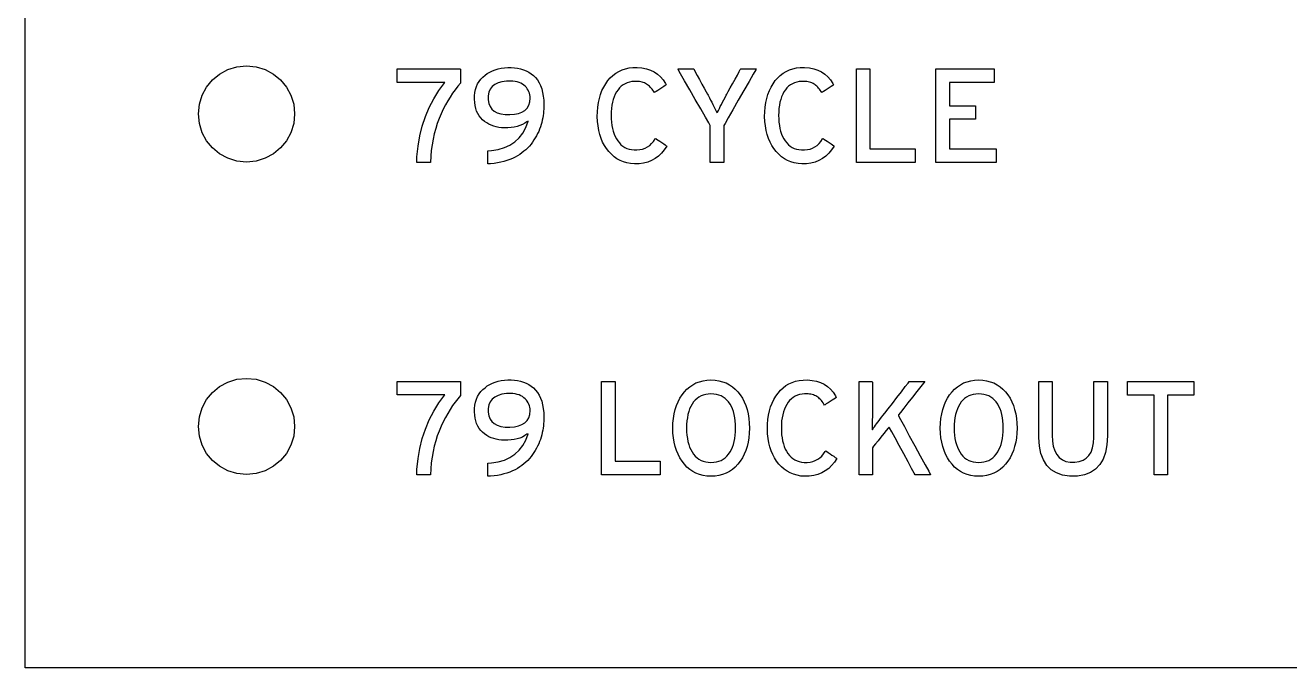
# Model space of a CAD drawing. Extents: x 1 to 47.7, y 0.2 to 33.5.
# Drawn here: x 21.418 to 22.733, y 8.85 to 9.518 of the extents above; entities that cross this region are included whole.
import ezdxf

# ---------------------------------------------------------------- set-up
doc = ezdxf.new("R2010")
doc.units = 0
doc.header["$MEASUREMENT"] = 0
doc.layers.add('6_0____DWG', color=7, linetype='CONTINUOUS')

msp = doc.modelspace()

# ---------------------------------------------------------------- linework, layer by layer
at = {"layer": '6_0____DWG'}
for points in [[(21.4176, 11.5221), (24.0475, 11.5221), (24.0475, 8.8497), (21.4176, 8.8497), (21.4176, 11.5221)], [(22.2819, 9.3752), (22.2819, 9.4724), (22.296, 9.4724), (22.296, 9.3894), (22.343, 9.3894), (22.343, 9.3752), (22.2819, 9.3752)], [(22.3645, 9.3752), (22.3645, 9.4724), (22.4252, 9.4724), (22.4252, 9.4583), (22.3786, 9.4583), (22.3786, 9.4341), (22.4057, 9.4341), (22.4057, 9.42), (22.3786, 9.42), (22.3786, 9.3893), (22.4272, 9.3893), (22.4272, 9.3752), (22.3645, 9.3752)], [(22.0169, 9.0502), (22.0169, 9.1474), (22.031, 9.1474), (22.031, 9.0645), (22.078, 9.0645), (22.078, 9.0502), (22.0169, 9.0502)], [(22.6056, 9.1332), (22.6056, 9.0502), (22.5915, 9.0502), (22.5915, 9.1332), (22.564, 9.1332), (22.564, 9.1474), (22.633, 9.1474), (22.633, 9.1332), (22.6056, 9.1332)]]:
    msp.add_lwpolyline(points, dxfattribs=at)
for points in [[(21.6477, 9.3756), (21.6376, 9.3766), (21.6282, 9.3795), (21.6197, 9.3841), (21.6123, 9.3902), (21.6062, 9.3976), (21.6016, 9.4061), (21.5987, 9.4155), (21.5977, 9.4256), (21.5987, 9.4357), (21.6016, 9.4451), (21.6062, 9.4536), (21.6123, 9.461), (21.6197, 9.4671), (21.6282, 9.4717), (21.6376, 9.4746), (21.6477, 9.4756), (21.6577, 9.4746), (21.6671, 9.4717), (21.6756, 9.4671), (21.683, 9.461), (21.6891, 9.4536), (21.6937, 9.4451), (21.6967, 9.4357), (21.6977, 9.4256), (21.6967, 9.4155), (21.6937, 9.4061), (21.6891, 9.3976), (21.683, 9.3902), (21.6756, 9.3841), (21.6671, 9.3795), (21.6577, 9.3766)], [(21.8702, 9.4577), (21.8674, 9.4544), (21.8646, 9.4508), (21.8619, 9.4471), (21.8594, 9.4432), (21.8569, 9.4391), (21.8545, 9.4349), (21.8522, 9.4304), (21.85, 9.4257), (21.848, 9.4208), (21.8461, 9.4157), (21.8444, 9.4105), (21.8429, 9.405), (21.8417, 9.3994), (21.8406, 9.3936), (21.8398, 9.3877), (21.8393, 9.3815), (21.8389, 9.3752), (21.8383, 9.3752), (21.8369, 9.3752), (21.8348, 9.3752), (21.8324, 9.3752), (21.8299, 9.3752), (21.8276, 9.3752), (21.8258, 9.3752), (21.8248, 9.3752), (21.8249, 9.3809), (21.8261, 9.392), (21.8279, 9.4027), (21.8305, 9.413), (21.8337, 9.4229), (21.8377, 9.4324), (21.8423, 9.4414), (21.8477, 9.4501), (21.8538, 9.4583), (21.8519, 9.4583), (21.8469, 9.4583), (21.8397, 9.4583), (21.8313, 9.4583), (21.8227, 9.4583), (21.8148, 9.4583), (21.8085, 9.4583), (21.805, 9.4583), (21.8045, 9.4584), (21.8045, 9.4594), (21.8045, 9.4612), (21.8045, 9.4635), (21.8045, 9.466), (21.8045, 9.4684), (21.8045, 9.4704), (21.8045, 9.4718), (21.8045, 9.4724), (21.807, 9.4724), (21.8137, 9.4724), (21.8233, 9.4724), (21.8345, 9.4724), (21.846, 9.4724), (21.8565, 9.4724), (21.8648, 9.4724), (21.8696, 9.4724), (21.8702, 9.4722), (21.8702, 9.4712), (21.8702, 9.4693), (21.8702, 9.467), (21.8702, 9.4644), (21.8702, 9.4619), (21.8702, 9.4597), (21.8702, 9.4582)], [(21.9569, 9.4352), (21.9569, 9.433), (21.9568, 9.4307), (21.9566, 9.4285), (21.9564, 9.4262), (21.9561, 9.4239), (21.9557, 9.4215), (21.9552, 9.4192), (21.9547, 9.4168), (21.954, 9.4145), (21.9533, 9.4121), (21.9524, 9.4097), (21.9515, 9.4074), (21.9504, 9.4051), (21.9492, 9.4029), (21.948, 9.4007), (21.9466, 9.3985), (21.9451, 9.3963), (21.9436, 9.3942), (21.9419, 9.3922), (21.9402, 9.3903), (21.9383, 9.3884), (21.9362, 9.3867), (21.9341, 9.385), (21.9318, 9.3835), (21.9294, 9.382), (21.9269, 9.3806), (21.9242, 9.3793), (21.9214, 9.3781), (21.9184, 9.3771), (21.9153, 9.3761), (21.9121, 9.3754), (21.9087, 9.3747), (21.9051, 9.3742), (21.9015, 9.3738), (21.8986, 9.3737), (21.8986, 9.3744), (21.8986, 9.3759), (21.8986, 9.3779), (21.8986, 9.3802), (21.8986, 9.3826), (21.8986, 9.3847), (21.8986, 9.3863), (21.8986, 9.3872), (21.9026, 9.3876), (21.9095, 9.3887), (21.9158, 9.3906), (21.9215, 9.3932), (21.9266, 9.3966), (21.9311, 9.4008), (21.9349, 9.4057), (21.9381, 9.4114), (21.9407, 9.4179), (21.9393, 9.4175), (21.937, 9.4159), (21.9346, 9.4146), (21.9319, 9.4135), (21.9291, 9.4126), (21.926, 9.4119), (21.9228, 9.4115), (21.9194, 9.4112), (21.9159, 9.4111), (21.9129, 9.4113), (21.9101, 9.4116), (21.9074, 9.4121), (21.9048, 9.4129), (21.9022, 9.4138), (21.8998, 9.4149), (21.8975, 9.4162), (21.8953, 9.4178), (21.8932, 9.4195), (21.8913, 9.4214), (21.8896, 9.4236), (21.8882, 9.4259), (21.887, 9.4285), (21.8861, 9.4312), (21.8854, 9.4342), (21.885, 9.4374), (21.8848, 9.4408), (21.8848, 9.4444), (21.8852, 9.4478), (21.8859, 9.451), (21.8868, 9.454), (21.888, 9.4568), (21.8895, 9.4594), (21.8913, 9.4618), (21.8934, 9.4639), (21.8957, 9.4659), (21.8981, 9.4676), (21.9007, 9.4692), (21.9035, 9.4705), (21.9063, 9.4716), (21.9094, 9.4725), (21.9125, 9.4732), (21.9159, 9.4737), (21.9194, 9.4739), (21.9229, 9.4739), (21.9263, 9.4737), (21.9296, 9.4733), (21.9327, 9.4726), (21.9356, 9.4716), (21.9385, 9.4705), (21.9411, 9.4691), (21.9436, 9.4674), (21.946, 9.4655), (21.9482, 9.4634), (21.9502, 9.4609), (21.952, 9.4581), (21.9534, 9.4551), (21.9547, 9.4517), (21.9556, 9.448), (21.9563, 9.4441), (21.9568, 9.4398)], [(22.0847, 9.3922), (22.0821, 9.3883), (22.0793, 9.3848), (22.0761, 9.3818), (22.0727, 9.3793), (22.0689, 9.3772), (22.0649, 9.3756), (22.0605, 9.3745), (22.0559, 9.3738), (22.0511, 9.3737), (22.0471, 9.374), (22.0432, 9.3747), (22.0396, 9.3758), (22.0361, 9.3772), (22.0329, 9.379), (22.0299, 9.3811), (22.0271, 9.3836), (22.0245, 9.3864), (22.0221, 9.3895), (22.0199, 9.3928), (22.018, 9.3964), (22.0164, 9.4002), (22.015, 9.4043), (22.014, 9.4085), (22.0132, 9.4131), (22.0127, 9.4178), (22.0124, 9.4228), (22.0126, 9.4279), (22.0129, 9.4327), (22.0136, 9.4374), (22.0146, 9.4418), (22.0158, 9.4459), (22.0173, 9.4498), (22.0191, 9.4535), (22.0212, 9.457), (22.0235, 9.4602), (22.026, 9.4632), (22.0287, 9.4657), (22.0317, 9.468), (22.0348, 9.4698), (22.0382, 9.4714), (22.0417, 9.4725), (22.0455, 9.4734), (22.0495, 9.4738), (22.054, 9.4739), (22.0589, 9.4735), (22.0635, 9.4726), (22.0677, 9.4712), (22.0715, 9.4694), (22.075, 9.4671), (22.0782, 9.4643), (22.081, 9.4611), (22.0834, 9.4574), (22.0841, 9.4557), (22.0832, 9.4551), (22.0816, 9.4541), (22.0797, 9.4528), (22.0775, 9.4515), (22.0754, 9.4501), (22.0736, 9.449), (22.0724, 9.4481), (22.0718, 9.4478), (22.0711, 9.4489), (22.0703, 9.4502), (22.0694, 9.4513), (22.0685, 9.4524), (22.0676, 9.4535), (22.0667, 9.4544), (22.0658, 9.4553), (22.0648, 9.456), (22.0638, 9.4567), (22.0627, 9.4573), (22.0616, 9.4578), (22.0603, 9.4583), (22.059, 9.4587), (22.0577, 9.459), (22.0563, 9.4592), (22.0548, 9.4593), (22.0532, 9.4594), (22.0511, 9.4594), (22.0484, 9.4592), (22.0459, 9.4587), (22.0435, 9.4579), (22.0413, 9.457), (22.0393, 9.4558), (22.0373, 9.4543), (22.0356, 9.4526), (22.034, 9.4507), (22.0325, 9.4485), (22.0312, 9.4461), (22.0301, 9.4435), (22.0291, 9.4407), (22.0284, 9.4378), (22.0277, 9.4346), (22.0273, 9.4313), (22.027, 9.4278), (22.0269, 9.4241), (22.027, 9.4204), (22.0273, 9.4169), (22.0277, 9.4136), (22.0283, 9.4104), (22.029, 9.4075), (22.03, 9.4047), (22.0311, 9.4021), (22.0324, 9.3997), (22.0338, 9.3975), (22.0354, 9.3954), (22.0371, 9.3936), (22.039, 9.3921), (22.041, 9.3908), (22.0432, 9.3898), (22.0456, 9.389), (22.0481, 9.3885), (22.0508, 9.3882), (22.0537, 9.3882), (22.0568, 9.3885), (22.0596, 9.3891), (22.0623, 9.3901), (22.0647, 9.3913), (22.067, 9.3929), (22.069, 9.3948), (22.0709, 9.397), (22.0726, 9.3996), (22.0732, 9.4001), (22.0742, 9.3995), (22.0757, 9.3984), (22.0775, 9.3971), (22.0795, 9.3958), (22.0815, 9.3944), (22.0831, 9.3933), (22.0842, 9.3925)], [(22.1441, 9.4136), (22.1441, 9.4122), (22.1441, 9.4084), (22.1441, 9.4029), (22.1441, 9.3965), (22.1441, 9.3899), (22.1441, 9.3838), (22.1441, 9.3788), (22.1441, 9.3758), (22.144, 9.3752), (22.1431, 9.3752), (22.1415, 9.3752), (22.1393, 9.3752), (22.1369, 9.3752), (22.1345, 9.3752), (22.1324, 9.3752), (22.1308, 9.3752), (22.13, 9.3752), (22.13, 9.376), (22.13, 9.3792), (22.13, 9.3843), (22.13, 9.3905), (22.13, 9.3972), (22.13, 9.4035), (22.13, 9.4088), (22.13, 9.4125), (22.13, 9.4137), (22.1285, 9.4162), (22.125, 9.4223), (22.1201, 9.4308), (22.1144, 9.4407), (22.1086, 9.4508), (22.1033, 9.4601), (22.0991, 9.4674), (22.0966, 9.4717), (22.0964, 9.4724), (22.0975, 9.4724), (22.0995, 9.4724), (22.102, 9.4724), (22.1049, 9.4724), (22.1077, 9.4724), (22.1101, 9.4724), (22.1119, 9.4724), (22.1127, 9.4724), (22.1131, 9.4717), (22.1144, 9.4693), (22.1164, 9.4657), (22.1188, 9.4613), (22.1213, 9.4567), (22.1237, 9.4523), (22.1257, 9.4486), (22.127, 9.4463), (22.1277, 9.4451), (22.129, 9.4425), (22.1303, 9.44), (22.1315, 9.4377), (22.1327, 9.4354), (22.1338, 9.4332), (22.1348, 9.4311), (22.1358, 9.4291), (22.1367, 9.4271), (22.1376, 9.4273), (22.1385, 9.4292), (22.1394, 9.4311), (22.1404, 9.4332), (22.1415, 9.4354), (22.1427, 9.4377), (22.1439, 9.4401), (22.1453, 9.4426), (22.1466, 9.4452), (22.1472, 9.4463), (22.1486, 9.4488), (22.1507, 9.4526), (22.1531, 9.457), (22.1557, 9.4617), (22.1581, 9.466), (22.16, 9.4696), (22.1612, 9.4718), (22.1616, 9.4724), (22.1625, 9.4724), (22.1643, 9.4724), (22.1668, 9.4724), (22.1696, 9.4724), (22.1723, 9.4724), (22.1748, 9.4724), (22.1767, 9.4724), (22.1777, 9.4724), (22.1773, 9.4715), (22.1746, 9.4669), (22.1703, 9.4593), (22.1649, 9.4499), (22.1591, 9.4398), (22.1534, 9.43), (22.1487, 9.4216), (22.1453, 9.4158)], [(22.2587, 9.3922), (22.2562, 9.3883), (22.2534, 9.3848), (22.2502, 9.3818), (22.2468, 9.3793), (22.243, 9.3772), (22.239, 9.3756), (22.2346, 9.3745), (22.23, 9.3738), (22.2252, 9.3737), (22.2212, 9.374), (22.2173, 9.3747), (22.2137, 9.3758), (22.2102, 9.3772), (22.207, 9.379), (22.204, 9.3811), (22.2012, 9.3836), (22.1986, 9.3864), (22.1962, 9.3895), (22.194, 9.3928), (22.1921, 9.3964), (22.1905, 9.4002), (22.1891, 9.4043), (22.188, 9.4085), (22.1873, 9.4131), (22.1868, 9.4178), (22.1865, 9.4228), (22.1866, 9.4279), (22.187, 9.4327), (22.1877, 9.4374), (22.1887, 9.4418), (22.1899, 9.4459), (22.1914, 9.4498), (22.1932, 9.4535), (22.1953, 9.457), (22.1976, 9.4602), (22.2001, 9.4632), (22.2028, 9.4657), (22.2058, 9.468), (22.2089, 9.4698), (22.2123, 9.4714), (22.2158, 9.4725), (22.2196, 9.4734), (22.2236, 9.4738), (22.2281, 9.4739), (22.233, 9.4735), (22.2375, 9.4726), (22.2417, 9.4712), (22.2456, 9.4694), (22.2491, 9.4671), (22.2522, 9.4643), (22.255, 9.4611), (22.2575, 9.4574), (22.2582, 9.4557), (22.2573, 9.4551), (22.2557, 9.4541), (22.2537, 9.4528), (22.2516, 9.4515), (22.2495, 9.4501), (22.2477, 9.449), (22.2464, 9.4481), (22.2459, 9.4478), (22.2452, 9.4489), (22.2443, 9.4502), (22.2435, 9.4513), (22.2426, 9.4524), (22.2417, 9.4535), (22.2408, 9.4544), (22.2399, 9.4553), (22.2389, 9.456), (22.2379, 9.4567), (22.2368, 9.4573), (22.2356, 9.4578), (22.2344, 9.4583), (22.2331, 9.4587), (22.2318, 9.459), (22.2303, 9.4592), (22.2289, 9.4593), (22.2273, 9.4594), (22.2252, 9.4594), (22.2225, 9.4592), (22.22, 9.4587), (22.2176, 9.4579), (22.2154, 9.457), (22.2133, 9.4558), (22.2114, 9.4543), (22.2097, 9.4526), (22.2081, 9.4507), (22.2066, 9.4485), (22.2053, 9.4461), (22.2042, 9.4435), (22.2032, 9.4407), (22.2024, 9.4378), (22.2018, 9.4346), (22.2014, 9.4313), (22.2011, 9.4278), (22.201, 9.4241), (22.2011, 9.4204), (22.2013, 9.4169), (22.2018, 9.4136), (22.2024, 9.4104), (22.2031, 9.4075), (22.2041, 9.4047), (22.2052, 9.4021), (22.2065, 9.3997), (22.2079, 9.3975), (22.2095, 9.3954), (22.2112, 9.3936), (22.2131, 9.3921), (22.2151, 9.3908), (22.2173, 9.3898), (22.2197, 9.389), (22.2222, 9.3885), (22.2249, 9.3882), (22.2278, 9.3882), (22.2309, 9.3885), (22.2337, 9.3891), (22.2364, 9.3901), (22.2388, 9.3913), (22.2411, 9.3929), (22.2431, 9.3948), (22.245, 9.397), (22.2466, 9.3996), (22.2473, 9.4001), (22.2482, 9.3995), (22.2498, 9.3984), (22.2516, 9.3971), (22.2536, 9.3958), (22.2556, 9.3944), (22.2572, 9.3933), (22.2583, 9.3925)], [(21.9426, 9.442), (21.9425, 9.4438), (21.9423, 9.4455), (21.9419, 9.4471), (21.9413, 9.4487), (21.9406, 9.4502), (21.9397, 9.4516), (21.9387, 9.453), (21.9375, 9.4543), (21.9361, 9.4555), (21.9346, 9.4566), (21.9329, 9.4575), (21.9311, 9.4582), (21.929, 9.4589), (21.9269, 9.4593), (21.9246, 9.4596), (21.9221, 9.4598), (21.9179, 9.4597), (21.9133, 9.459), (21.9093, 9.4579), (21.906, 9.4562), (21.9033, 9.454), (21.9012, 9.4513), (21.8998, 9.4481), (21.8991, 9.4443), (21.899, 9.4402), (21.8997, 9.4365), (21.9009, 9.4333), (21.9028, 9.4306), (21.9053, 9.4284), (21.9084, 9.4268), (21.9121, 9.4256), (21.9165, 9.425), (21.9214, 9.4249), (21.9263, 9.4252), (21.9305, 9.4261), (21.9341, 9.4275), (21.9371, 9.4293), (21.9394, 9.4317), (21.9411, 9.4347), (21.9422, 9.4381)], [(21.6477, 9.0506), (21.6376, 9.0516), (21.6282, 9.0545), (21.6197, 9.0591), (21.6123, 9.0652), (21.6062, 9.0726), (21.6016, 9.0811), (21.5987, 9.0905), (21.5977, 9.1006), (21.5987, 9.1107), (21.6016, 9.1201), (21.6062, 9.1286), (21.6123, 9.136), (21.6197, 9.1421), (21.6282, 9.1467), (21.6376, 9.1496), (21.6477, 9.1506), (21.6577, 9.1496), (21.6671, 9.1467), (21.6756, 9.1421), (21.683, 9.136), (21.6891, 9.1286), (21.6937, 9.1201), (21.6967, 9.1107), (21.6977, 9.1006), (21.6967, 9.0905), (21.6937, 9.0811), (21.6891, 9.0726), (21.683, 9.0652), (21.6756, 9.0591), (21.6671, 9.0545), (21.6577, 9.0516)], [(21.8702, 9.1327), (21.8674, 9.1294), (21.8646, 9.1259), (21.8619, 9.1222), (21.8594, 9.1183), (21.8569, 9.1142), (21.8545, 9.1099), (21.8522, 9.1054), (21.85, 9.1007), (21.848, 9.0958), (21.8461, 9.0907), (21.8444, 9.0855), (21.8429, 9.08), (21.8417, 9.0744), (21.8406, 9.0686), (21.8398, 9.0627), (21.8393, 9.0565), (21.8389, 9.0502), (21.8383, 9.0502), (21.8369, 9.0502), (21.8348, 9.0502), (21.8324, 9.0502), (21.8299, 9.0502), (21.8276, 9.0502), (21.8258, 9.0502), (21.8248, 9.0502), (21.8249, 9.0559), (21.8261, 9.0671), (21.8279, 9.0778), (21.8305, 9.0881), (21.8337, 9.0979), (21.8377, 9.1074), (21.8423, 9.1165), (21.8477, 9.1251), (21.8538, 9.1333), (21.8519, 9.1333), (21.8469, 9.1333), (21.8397, 9.1333), (21.8313, 9.1333), (21.8227, 9.1333), (21.8148, 9.1333), (21.8085, 9.1333), (21.805, 9.1333), (21.8045, 9.1334), (21.8045, 9.1345), (21.8045, 9.1362), (21.8045, 9.1385), (21.8045, 9.141), (21.8045, 9.1434), (21.8045, 9.1454), (21.8045, 9.1469), (21.8045, 9.1474), (21.807, 9.1474), (21.8137, 9.1474), (21.8233, 9.1474), (21.8345, 9.1474), (21.846, 9.1474), (21.8565, 9.1474), (21.8648, 9.1474), (21.8696, 9.1474), (21.8702, 9.1473), (21.8702, 9.1462), (21.8702, 9.1443), (21.8702, 9.142), (21.8702, 9.1394), (21.8702, 9.1369), (21.8702, 9.1348), (21.8702, 9.1333)], [(21.9569, 9.1102), (21.9569, 9.108), (21.9568, 9.1057), (21.9566, 9.1035), (21.9564, 9.1012), (21.9561, 9.0989), (21.9557, 9.0966), (21.9552, 9.0942), (21.9547, 9.0919), (21.954, 9.0895), (21.9533, 9.0871), (21.9524, 9.0848), (21.9515, 9.0824), (21.9504, 9.0802), (21.9492, 9.0779), (21.948, 9.0757), (21.9466, 9.0735), (21.9451, 9.0713), (21.9436, 9.0692), (21.9419, 9.0672), (21.9402, 9.0653), (21.9383, 9.0635), (21.9362, 9.0617), (21.9341, 9.0601), (21.9318, 9.0585), (21.9294, 9.057), (21.9269, 9.0556), (21.9242, 9.0543), (21.9214, 9.0531), (21.9184, 9.0521), (21.9153, 9.0512), (21.9121, 9.0504), (21.9087, 9.0497), (21.9051, 9.0492), (21.9015, 9.0489), (21.8986, 9.0487), (21.8986, 9.0494), (21.8986, 9.0509), (21.8986, 9.0529), (21.8986, 9.0552), (21.8986, 9.0576), (21.8986, 9.0597), (21.8986, 9.0613), (21.8986, 9.0623), (21.9026, 9.0626), (21.9095, 9.0637), (21.9158, 9.0656), (21.9215, 9.0682), (21.9266, 9.0716), (21.9311, 9.0758), (21.9349, 9.0807), (21.9381, 9.0864), (21.9407, 9.0929), (21.9393, 9.0925), (21.937, 9.091), (21.9346, 9.0896), (21.9319, 9.0885), (21.9291, 9.0876), (21.926, 9.0869), (21.9228, 9.0865), (21.9194, 9.0862), (21.9159, 9.0862), (21.9129, 9.0863), (21.9101, 9.0866), (21.9074, 9.0872), (21.9048, 9.0879), (21.9022, 9.0888), (21.8998, 9.0899), (21.8975, 9.0913), (21.8953, 9.0928), (21.8932, 9.0945), (21.8913, 9.0965), (21.8896, 9.0986), (21.8882, 9.1009), (21.887, 9.1035), (21.8861, 9.1063), (21.8854, 9.1092), (21.885, 9.1124), (21.8848, 9.1158), (21.8848, 9.1194), (21.8852, 9.1228), (21.8859, 9.126), (21.8868, 9.1291), (21.888, 9.1318), (21.8895, 9.1344), (21.8913, 9.1368), (21.8934, 9.139), (21.8957, 9.1409), (21.8981, 9.1427), (21.9007, 9.1442), (21.9035, 9.1455), (21.9063, 9.1467), (21.9094, 9.1475), (21.9125, 9.1482), (21.9159, 9.1487), (21.9194, 9.1489), (21.9229, 9.1489), (21.9263, 9.1487), (21.9296, 9.1483), (21.9327, 9.1476), (21.9356, 9.1467), (21.9385, 9.1455), (21.9411, 9.1441), (21.9436, 9.1424), (21.946, 9.1406), (21.9482, 9.1384), (21.9502, 9.1359), (21.952, 9.1332), (21.9534, 9.1301), (21.9547, 9.1267), (21.9556, 9.1231), (21.9563, 9.1191), (21.9568, 9.1148)], [(22.1706, 9.0988), (22.1705, 9.0937), (22.17, 9.0888), (22.1693, 9.0841), (22.1682, 9.0797), (22.1669, 9.0755), (22.1653, 9.0716), (22.1634, 9.0679), (22.1612, 9.0645), (22.1587, 9.0613), (22.156, 9.0584), (22.153, 9.0559), (22.1498, 9.0537), (22.1465, 9.052), (22.1428, 9.0506), (22.139, 9.0496), (22.135, 9.0489), (22.1307, 9.0487), (22.1265, 9.0489), (22.1225, 9.0496), (22.1187, 9.0506), (22.1151, 9.052), (22.1118, 9.0537), (22.1086, 9.0559), (22.1057, 9.0584), (22.1031, 9.0613), (22.1006, 9.0645), (22.0983, 9.0679), (22.0964, 9.0716), (22.0947, 9.0755), (22.0934, 9.0797), (22.0923, 9.0841), (22.0916, 9.0888), (22.0911, 9.0937), (22.0909, 9.0988), (22.0911, 9.104), (22.0916, 9.109), (22.0923, 9.1136), (22.0934, 9.1181), (22.0947, 9.1223), (22.0964, 9.1262), (22.0983, 9.13), (22.1006, 9.1334), (22.1031, 9.1366), (22.1057, 9.1395), (22.1086, 9.1419), (22.1118, 9.144), (22.1151, 9.1458), (22.1187, 9.1471), (22.1225, 9.1481), (22.1265, 9.1487), (22.1307, 9.149), (22.135, 9.1487), (22.139, 9.1481), (22.1428, 9.1471), (22.1465, 9.1458), (22.1498, 9.144), (22.153, 9.1419), (22.156, 9.1395), (22.1587, 9.1366), (22.1612, 9.1334), (22.1634, 9.13), (22.1653, 9.1262), (22.1669, 9.1223), (22.1682, 9.1181), (22.1693, 9.1136), (22.17, 9.109), (22.1705, 9.104)], [(22.2616, 9.0672), (22.2591, 9.0633), (22.2562, 9.0598), (22.2531, 9.0568), (22.2496, 9.0543), (22.2459, 9.0522), (22.2418, 9.0506), (22.2375, 9.0495), (22.2328, 9.0488), (22.2281, 9.0487), (22.224, 9.049), (22.2202, 9.0498), (22.2165, 9.0508), (22.2131, 9.0522), (22.2098, 9.054), (22.2068, 9.0561), (22.204, 9.0586), (22.2014, 9.0614), (22.199, 9.0645), (22.1968, 9.0679), (22.1949, 9.0714), (22.1933, 9.0752), (22.192, 9.0793), (22.1909, 9.0836), (22.1901, 9.0881), (22.1896, 9.0928), (22.1894, 9.0978), (22.1895, 9.1029), (22.1899, 9.1078), (22.1906, 9.1124), (22.1915, 9.1168), (22.1927, 9.1209), (22.1942, 9.1249), (22.196, 9.1286), (22.1981, 9.132), (22.2004, 9.1353), (22.203, 9.1382), (22.2057, 9.1408), (22.2086, 9.143), (22.2118, 9.1449), (22.2151, 9.1464), (22.2187, 9.1476), (22.2224, 9.1484), (22.2264, 9.1488), (22.2309, 9.1489), (22.2358, 9.1485), (22.2404, 9.1476), (22.2446, 9.1463), (22.2484, 9.1444), (22.2519, 9.1421), (22.2551, 9.1394), (22.2579, 9.1361), (22.2603, 9.1324), (22.261, 9.1307), (22.2601, 9.1301), (22.2585, 9.1291), (22.2566, 9.1279), (22.2545, 9.1265), (22.2524, 9.1251), (22.2506, 9.124), (22.2493, 9.1231), (22.2487, 9.1228), (22.248, 9.1239), (22.2472, 9.1252), (22.2463, 9.1264), (22.2455, 9.1275), (22.2446, 9.1285), (22.2436, 9.1294), (22.2427, 9.1303), (22.2417, 9.1311), (22.2407, 9.1318), (22.2396, 9.1323), (22.2385, 9.1329), (22.2373, 9.1333), (22.236, 9.1337), (22.2346, 9.134), (22.2332, 9.1342), (22.2317, 9.1344), (22.2302, 9.1344), (22.2281, 9.1344), (22.2254, 9.1342), (22.2228, 9.1337), (22.2205, 9.133), (22.2182, 9.132), (22.2162, 9.1308), (22.2143, 9.1293), (22.2125, 9.1276), (22.2109, 9.1257), (22.2095, 9.1235), (22.2082, 9.1211), (22.207, 9.1185), (22.2061, 9.1158), (22.2053, 9.1128), (22.2047, 9.1097), (22.2042, 9.1063), (22.204, 9.1028), (22.2039, 9.0991), (22.2039, 9.0954), (22.2042, 9.0919), (22.2046, 9.0886), (22.2052, 9.0855), (22.206, 9.0825), (22.2069, 9.0797), (22.208, 9.0771), (22.2093, 9.0747), (22.2107, 9.0725), (22.2123, 9.0705), (22.214, 9.0686), (22.2159, 9.0671), (22.218, 9.0658), (22.2202, 9.0648), (22.2225, 9.064), (22.225, 9.0635), (22.2277, 9.0632), (22.2307, 9.0632), (22.2337, 9.0635), (22.2366, 9.0641), (22.2392, 9.0651), (22.2417, 9.0664), (22.2439, 9.0679), (22.246, 9.0698), (22.2478, 9.0721), (22.2495, 9.0746), (22.2501, 9.0752), (22.2511, 9.0745), (22.2526, 9.0735), (22.2545, 9.0722), (22.2565, 9.0708), (22.2584, 9.0695), (22.26, 9.0683), (22.2612, 9.0675)], [(22.343, 9.0502), (22.342, 9.052), (22.3394, 9.0569), (22.3356, 9.0639), (22.3311, 9.0721), (22.3265, 9.0806), (22.3222, 9.0886), (22.3187, 9.095), (22.3165, 9.0991), (22.3159, 9.1), (22.3149, 9.0988), (22.313, 9.0963), (22.3104, 9.0931), (22.3074, 9.0894), (22.3044, 9.0857), (22.3018, 9.0824), (22.2997, 9.0799), (22.2986, 9.0784), (22.2985, 9.0779), (22.2985, 9.0759), (22.2985, 9.0724), (22.2985, 9.068), (22.2985, 9.0632), (22.2985, 9.0585), (22.2985, 9.0545), (22.2985, 9.0515), (22.2985, 9.0502), (22.2981, 9.0502), (22.2969, 9.0502), (22.295, 9.0502), (22.2928, 9.0502), (22.2905, 9.0502), (22.2882, 9.0502), (22.2864, 9.0502), (22.2852, 9.0502), (22.2848, 9.0503), (22.2848, 9.0548), (22.2848, 9.065), (22.2848, 9.079), (22.2848, 9.0952), (22.2848, 9.1118), (22.2848, 9.127), (22.2848, 9.1391), (22.2848, 9.1462), (22.2849, 9.1474), (22.2858, 9.1474), (22.2874, 9.1474), (22.2895, 9.1474), (22.2918, 9.1474), (22.2941, 9.1474), (22.2961, 9.1474), (22.2977, 9.1474), (22.2984, 9.1474), (22.2985, 9.1468), (22.2985, 9.144), (22.2985, 9.1397), (22.2985, 9.1344), (22.2985, 9.1287), (22.2985, 9.1232), (22.2985, 9.1185), (22.2985, 9.1153), (22.2985, 9.1141), (22.2985, 9.112), (22.2985, 9.11), (22.2984, 9.108), (22.2984, 9.106), (22.2984, 9.104), (22.2983, 9.102), (22.2983, 9.1001), (22.2982, 9.0982), (22.2985, 9.0972), (22.2995, 9.0987), (22.3006, 9.1002), (22.3018, 9.1018), (22.303, 9.1034), (22.3043, 9.1051), (22.3056, 9.1069), (22.307, 9.1087), (22.3085, 9.1106), (22.3095, 9.1119), (22.3115, 9.1145), (22.315, 9.119), (22.3193, 9.1246), (22.3241, 9.1307), (22.3287, 9.1367), (22.3327, 9.142), (22.3357, 9.1457), (22.3369, 9.1474), (22.3374, 9.1474), (22.3388, 9.1474), (22.341, 9.1474), (22.3436, 9.1474), (22.3464, 9.1474), (22.349, 9.1474), (22.3511, 9.1474), (22.3526, 9.1474), (22.353, 9.1474), (22.3517, 9.1457), (22.3488, 9.1421), (22.3448, 9.137), (22.3402, 9.1311), (22.3355, 9.1251), (22.3312, 9.1195), (22.3278, 9.1152), (22.3257, 9.1126), (22.3256, 9.1117), (22.3278, 9.1077), (22.3318, 9.1004), (22.3369, 9.0909), (22.3426, 9.0804), (22.3483, 9.07), (22.3533, 9.0608), (22.3571, 9.0539), (22.3589, 9.0504), (22.3587, 9.0502), (22.3574, 9.0502), (22.3554, 9.0502), (22.3528, 9.0502), (22.35, 9.0502), (22.3474, 9.0502), (22.3452, 9.0502), (22.3436, 9.0502)], [(22.449, 9.0988), (22.4488, 9.0937), (22.4483, 9.0888), (22.4476, 9.0841), (22.4465, 9.0797), (22.4452, 9.0755), (22.4436, 9.0716), (22.4417, 9.0679), (22.4395, 9.0645), (22.437, 9.0613), (22.4343, 9.0584), (22.4313, 9.0559), (22.4282, 9.0537), (22.4248, 9.052), (22.4212, 9.0506), (22.4173, 9.0496), (22.4133, 9.0489), (22.409, 9.0487), (22.4048, 9.0489), (22.4008, 9.0496), (22.397, 9.0506), (22.3934, 9.052), (22.3901, 9.0537), (22.387, 9.0559), (22.3841, 9.0584), (22.3814, 9.0613), (22.3789, 9.0645), (22.3767, 9.0679), (22.3747, 9.0716), (22.3731, 9.0755), (22.3717, 9.0797), (22.3706, 9.0841), (22.3699, 9.0888), (22.3694, 9.0937), (22.3692, 9.0988), (22.3694, 9.104), (22.3699, 9.109), (22.3706, 9.1136), (22.3717, 9.1181), (22.3731, 9.1223), (22.3747, 9.1262), (22.3767, 9.13), (22.3789, 9.1334), (22.3814, 9.1366), (22.3841, 9.1395), (22.387, 9.1419), (22.3901, 9.144), (22.3934, 9.1458), (22.397, 9.1471), (22.4008, 9.1481), (22.4048, 9.1487), (22.409, 9.149), (22.4133, 9.1487), (22.4173, 9.1481), (22.4212, 9.1471), (22.4248, 9.1458), (22.4282, 9.144), (22.4313, 9.1419), (22.4343, 9.1395), (22.437, 9.1366), (22.4395, 9.1334), (22.4417, 9.13), (22.4436, 9.1262), (22.4452, 9.1223), (22.4465, 9.1181), (22.4476, 9.1136), (22.4483, 9.109), (22.4488, 9.104)], [(22.543, 9.0907), (22.5425, 9.0816), (22.541, 9.0736), (22.5385, 9.0667), (22.535, 9.0609), (22.5306, 9.0563), (22.5253, 9.0527), (22.519, 9.0503), (22.5117, 9.0489), (22.5037, 9.0488), (22.4963, 9.05), (22.4899, 9.0522), (22.4845, 9.0556), (22.48, 9.0601), (22.4764, 9.0657), (22.4739, 9.0724), (22.4722, 9.0802), (22.4715, 9.0891), (22.4715, 9.0924), (22.4715, 9.0974), (22.4715, 9.1051), (22.4715, 9.1143), (22.4715, 9.1241), (22.4715, 9.1334), (22.4715, 9.141), (22.4715, 9.146), (22.4715, 9.1474), (22.4722, 9.1474), (22.4738, 9.1474), (22.4759, 9.1474), (22.4783, 9.1474), (22.4807, 9.1474), (22.4829, 9.1474), (22.4846, 9.1474), (22.4855, 9.1474), (22.4856, 9.1466), (22.4856, 9.1423), (22.4856, 9.1351), (22.4856, 9.1262), (22.4856, 9.1165), (22.4856, 9.1071), (22.4856, 9.0991), (22.4856, 9.0935), (22.4856, 9.0914), (22.4859, 9.0853), (22.4867, 9.0799), (22.4882, 9.0752), (22.4902, 9.0714), (22.4929, 9.0682), (22.4961, 9.0658), (22.4999, 9.0642), (22.5042, 9.0633), (22.5091, 9.0633), (22.5137, 9.064), (22.5177, 9.0654), (22.521, 9.0675), (22.5238, 9.0704), (22.526, 9.074), (22.5276, 9.0784), (22.5285, 9.0834), (22.5289, 9.0892), (22.5289, 9.0918), (22.5289, 9.0969), (22.5289, 9.1046), (22.5289, 9.114), (22.5289, 9.1239), (22.5289, 9.1332), (22.5289, 9.141), (22.5289, 9.146), (22.529, 9.1474), (22.5297, 9.1474), (22.5312, 9.1474), (22.5333, 9.1474), (22.5357, 9.1474), (22.5382, 9.1474), (22.5403, 9.1474), (22.542, 9.1474), (22.5429, 9.1474), (22.543, 9.1466), (22.543, 9.1423), (22.543, 9.135), (22.543, 9.1259), (22.543, 9.1161), (22.543, 9.1066), (22.543, 9.0985), (22.543, 9.0929)], [(21.9426, 9.117), (21.9425, 9.1188), (21.9423, 9.1205), (21.9419, 9.1221), (21.9413, 9.1237), (21.9406, 9.1252), (21.9397, 9.1267), (21.9387, 9.128), (21.9375, 9.1293), (21.9361, 9.1305), (21.9346, 9.1316), (21.9329, 9.1325), (21.9311, 9.1333), (21.929, 9.1339), (21.9269, 9.1344), (21.9246, 9.1347), (21.9221, 9.1348), (21.9179, 9.1347), (21.9133, 9.134), (21.9093, 9.1329), (21.906, 9.1312), (21.9033, 9.129), (21.9012, 9.1263), (21.8998, 9.1231), (21.8991, 9.1194), (21.899, 9.1153), (21.8997, 9.1115), (21.9009, 9.1083), (21.9028, 9.1056), (21.9053, 9.1035), (21.9084, 9.1018), (21.9121, 9.1006), (21.9165, 9.1), (21.9214, 9.0999), (21.9263, 9.1002), (21.9305, 9.1011), (21.9341, 9.1025), (21.9371, 9.1044), (21.9394, 9.1068), (21.9411, 9.1097), (21.9422, 9.1131)], [(22.1563, 9.0988), (22.1562, 9.1027), (22.1559, 9.1063), (22.1555, 9.1097), (22.1548, 9.1129), (22.154, 9.116), (22.1531, 9.1188), (22.1519, 9.1214), (22.1506, 9.1239), (22.149, 9.1261), (22.1473, 9.128), (22.1455, 9.1297), (22.1434, 9.1311), (22.1412, 9.1323), (22.1389, 9.1332), (22.1363, 9.1339), (22.1336, 9.1343), (22.1307, 9.1345), (22.1279, 9.1343), (22.1252, 9.1339), (22.1227, 9.1332), (22.1204, 9.1323), (22.1182, 9.1311), (22.1162, 9.1297), (22.1143, 9.128), (22.1126, 9.1261), (22.1111, 9.1239), (22.1097, 9.1214), (22.1085, 9.1188), (22.1075, 9.116), (22.1067, 9.1129), (22.1061, 9.1097), (22.1056, 9.1063), (22.1054, 9.1027), (22.1053, 9.0988), (22.1054, 9.0951), (22.1056, 9.0915), (22.1061, 9.0881), (22.1067, 9.0849), (22.1075, 9.0819), (22.1085, 9.0791), (22.1097, 9.0765), (22.1111, 9.0741), (22.1126, 9.0718), (22.1143, 9.0698), (22.1162, 9.068), (22.1182, 9.0666), (22.1204, 9.0653), (22.1227, 9.0644), (22.1252, 9.0637), (22.1279, 9.0633), (22.1307, 9.0632), (22.1336, 9.0633), (22.1363, 9.0637), (22.1389, 9.0644), (22.1412, 9.0653), (22.1434, 9.0666), (22.1455, 9.068), (22.1473, 9.0698), (22.149, 9.0718), (22.1506, 9.0741), (22.1519, 9.0765), (22.1531, 9.0791), (22.154, 9.0819), (22.1548, 9.0849), (22.1555, 9.0881), (22.1559, 9.0915), (22.1562, 9.0951)], [(22.4346, 9.0988), (22.4345, 9.1027), (22.4342, 9.1063), (22.4338, 9.1097), (22.4332, 9.1129), (22.4324, 9.116), (22.4314, 9.1188), (22.4302, 9.1214), (22.4289, 9.1239), (22.4274, 9.1261), (22.4257, 9.128), (22.4238, 9.1297), (22.4218, 9.1311), (22.4195, 9.1323), (22.4172, 9.1332), (22.4146, 9.1339), (22.4119, 9.1343), (22.409, 9.1345), (22.4062, 9.1343), (22.4035, 9.1339), (22.401, 9.1332), (22.3987, 9.1323), (22.3965, 9.1311), (22.3945, 9.1297), (22.3926, 9.128), (22.3909, 9.1261), (22.3894, 9.1239), (22.388, 9.1214), (22.3869, 9.1188), (22.3859, 9.116), (22.385, 9.1129), (22.3844, 9.1097), (22.3839, 9.1063), (22.3837, 9.1027), (22.3836, 9.0988), (22.3837, 9.0951), (22.3839, 9.0915), (22.3844, 9.0881), (22.385, 9.0849), (22.3859, 9.0819), (22.3869, 9.0791), (22.388, 9.0765), (22.3894, 9.0741), (22.3909, 9.0718), (22.3926, 9.0698), (22.3945, 9.068), (22.3965, 9.0666), (22.3987, 9.0653), (22.401, 9.0644), (22.4035, 9.0637), (22.4062, 9.0633), (22.409, 9.0632), (22.4119, 9.0633), (22.4146, 9.0637), (22.4172, 9.0644), (22.4195, 9.0653), (22.4218, 9.0666), (22.4238, 9.068), (22.4257, 9.0698), (22.4274, 9.0718), (22.4289, 9.0741), (22.4302, 9.0765), (22.4314, 9.0791), (22.4324, 9.0819), (22.4332, 9.0849), (22.4338, 9.0881), (22.4342, 9.0915), (22.4345, 9.0951)]]:
    msp.add_lwpolyline(points, close=True, dxfattribs=at)

doc.saveas('drawing.dxf')
